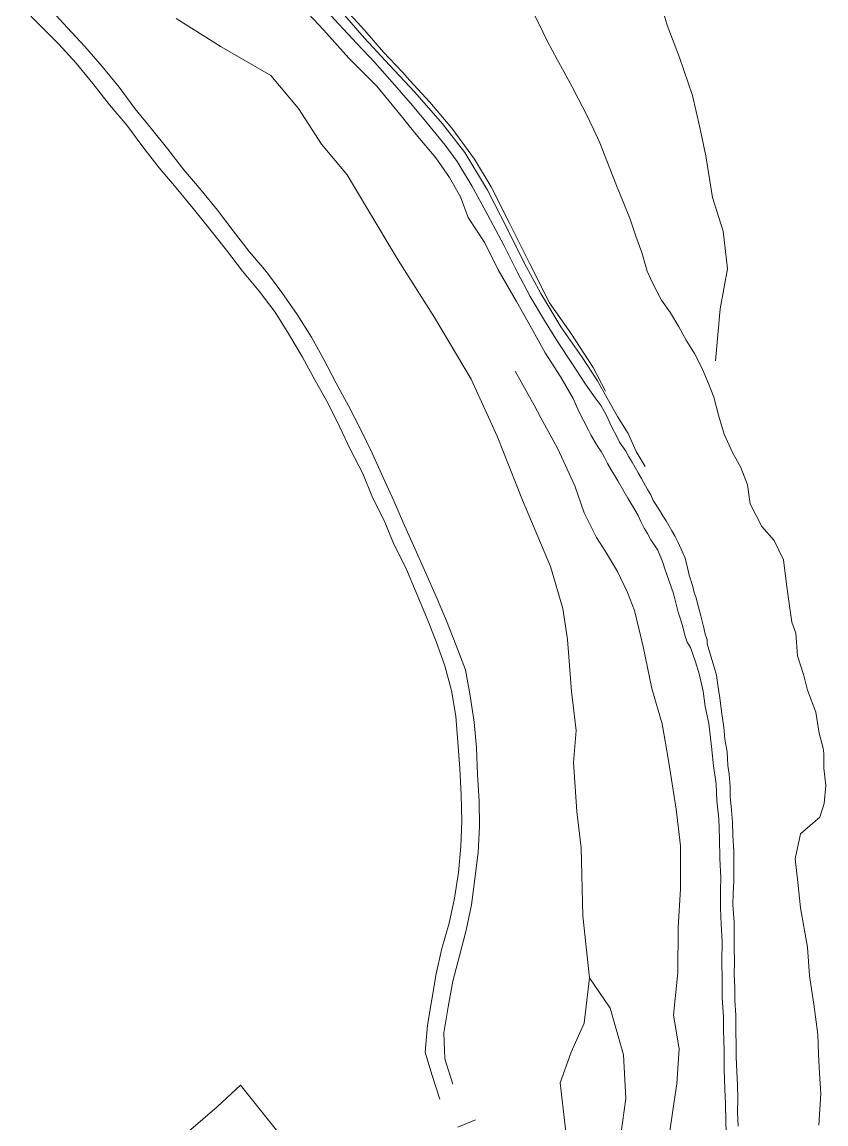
# Model space of a CAD drawing. Extents: x 683321 to 688873, y 7661944 to 7668387.
# Drawn here: x 685357.4 to 685545, y 7666066.5 to 7666323.6 of the extents above; entities that cross this region are included whole.
import ezdxf

# ---------------------------------------------------------------- set-up
doc = ezdxf.new("R2010")
doc.units = 0
doc.header["$MEASUREMENT"] = 0
doc.layers.add('01 CRESTA_Line', color=3, linetype='Continuous', lineweight=20)

msp = doc.modelspace()

# ---------------------------------------------------------------- linework, layer by layer
at = {"layer": '01 CRESTA_Line'}
for points in [[(685519.2, 7666244.55, 4211.17), (685520.29, 7666256.69, 4207.24), (685521.95, 7666266, 4204.26), (685520.99, 7666274.8, 4203.06), (685518.5, 7666282.64, 4202.96), (685516.91, 7666292.32, 4201.65), (685515.53, 7666299, 4200.87), (685513.81, 7666306.43, 4200.4), (685510.79, 7666315.28, 4199.86), (685507.87, 7666322.81, 4199.68), (685505.51, 7666331.11, 4199.24)], [(685357.36, 7666327.07, 4242.89), (685361.7, 7666322.66, 4242.86), (685365.95, 7666318.4, 4243.1), (685370.02, 7666313.96, 4243.41), (685373.89, 7666309.21, 4243.52), (685377.77, 7666304.29, 4243.76), (685381.78, 7666299.47, 4243.87), (685385.51, 7666294.47, 4244.03), (685389.33, 7666289.52, 4244.06), (685393.33, 7666284.85, 4244.23), (685397.32, 7666280.08, 4244.33), (685401.19, 7666275.23, 4244.43), (685405.06, 7666270.35, 4244.61), (685408.77, 7666265.48, 4244.73), (685412.67, 7666260.81, 4244.76), (685416.42, 7666255.87, 4244.77), (685419.63, 7666250.73, 4244.82), (685422.78, 7666245.4, 4245), (685425.75, 7666239.97, 4245.23), (685428.83, 7666234.57, 4245.35), (685431.45, 7666229.17, 4245.49), (685434.01, 7666223.72, 4245.61), (685436.87, 7666218.26, 4245.81), (685439.13, 7666212.65, 4245.74), (685441.86, 7666207.26, 4245.32), (685444.16, 7666201.72, 4244.97), (685446.91, 7666196.22, 4244.86), (685449.3, 7666190.47, 4244.85), (685451.76, 7666184.75, 4245.06), (685453.99, 7666179.01, 4246.05), (685455.99, 7666173.36, 4246.32), (685457.57, 7666167.62, 4247.26), (685458.61, 7666161.58, 4248), (685459.09, 7666155.57, 4248.61), (685459.49, 7666149.4, 4249.46), (685459.85, 7666143.25, 4250.42), (685459.96, 7666137.23, 4251.29), (685459.76, 7666131.18, 4252.25), (685459.2, 7666125.18, 4253.29), (685458.31, 7666119.14, 4254.18), (685457.07, 7666113.34, 4255.42), (685455.33, 7666107.44, 4256.88), (685454.01, 7666101.49, 4257.94), (685452.97, 7666095.53, 4259.46), (685451.94, 7666089.49, 4260.91), (685451.42, 7666083.22, 4261.82), (685453.02, 7666078.05, 4261.83), (685454.82, 7666072.29, 4261.51)], [(685363.7, 7666326.92, 4241.56), (685367.9, 7666322.28, 4241.76), (685372.04, 7666317.88, 4242.01), (685376.08, 7666313.23, 4242.29), (685380.02, 7666308.39, 4242.4), (685383.69, 7666303.42, 4242.54), (685387.58, 7666298.63, 4242.68), (685391.39, 7666293.89, 4242.89), (685395.1, 7666289.1, 4242.91), (685399.13, 7666284.34, 4243.06), (685402.98, 7666279.69, 4243.12), (685406.65, 7666274.84, 4243.27), (685410.4, 7666270.04, 4243.47), (685414.38, 7666265.27, 4243.55), (685418.01, 7666260.44, 4243.59), (685421.59, 7666255.32, 4243.64), (685424.9, 7666250.08, 4243.67), (685427.77, 7666244.8, 4243.93), (685430.68, 7666239.32, 4244.14), (685433.52, 7666234.02, 4244.21), (685436.4, 7666228.39, 4244.39), (685439.1, 7666222.96, 4244.56), (685441.65, 7666217.32, 4244.64), (685444.11, 7666211.85, 4244.2), (685446.63, 7666206.14, 4244.15), (685449.09, 7666200.6, 4243.84), (685451.61, 7666195.02, 4243.81), (685454.03, 7666189.51, 4243.91), (685456.4, 7666183.88, 4244.64), (685458.67, 7666178.12, 4244.94), (685460.86, 7666172.46, 4245.54), (685461.9, 7666166.4, 4246.4), (685462.87, 7666160.25, 4247.16), (685463.4, 7666154.25, 4247.81), (685463.65, 7666148, 4248.76), (685464.02, 7666141.86, 4249.47), (685464.1, 7666135.84, 4250.44), (685463.82, 7666129.81, 4251.32), (685463.05, 7666123.67, 4252.26), (685462.27, 7666117.57, 4253.21), (685460.99, 7666111.71, 4254.44), (685459.46, 7666105.72, 4255.75), (685457.9, 7666099.78, 4256.98), (685456.81, 7666093.78, 4258.32), (685455.76, 7666087.75, 4259.8), (685456.04, 7666081.7, 4260.73), (685457.9, 7666075.74, 4260.26)], [(685524.47, 7666065.99, 4210.94), (685524.32, 7666069.15, 4210.95), (685524.38, 7666072.37, 4210.98), (685524.35, 7666075.49, 4211.03), (685524.18, 7666078.68, 4211.1), (685524.03, 7666082.03, 4211.15), (685524.02, 7666084.75, 4211.17), (685523.94, 7666088.11, 4211.3), (685523.93, 7666091.85, 4211.32), (685523.73, 7666095.25, 4211.46), (685523.7, 7666098.32, 4211.65), (685523.57, 7666101.32, 4211.71), (685523.6, 7666104.49, 4211.8), (685523.57, 7666107.57, 4211.88), (685523.55, 7666110.65, 4211.97), (685523.56, 7666113.53, 4212), (685523.24, 7666117.6, 4212.04), (685523.27, 7666120.24, 4212.09), (685523.46, 7666123.13, 4212.13), (685523.48, 7666126.65, 4212.13), (685523.47, 7666130.08, 4212.24), (685523.23, 7666133.84, 4212.29), (685523.18, 7666136.87, 4212.24), (685522.9, 7666139.71, 4212.33), (685522.6, 7666142.85, 4212.38), (685522.61, 7666145.13, 4212.38), (685522.35, 7666148.09, 4212.56), (685522.06, 7666150.08, 4212.58), (685521.93, 7666153.31, 4212.58), (685521.37, 7666156.24, 4212.59), (685521.14, 7666159.02, 4212.65), (685520.6, 7666162.74, 4212.65), (685520.16, 7666165.87, 4212.66), (685519.75, 7666168.82, 4212.73), (685519.44, 7666171.2, 4212.77), (685518.91, 7666173.08, 4212.75), (685518.08, 7666175.61, 4212.86), (685517.24, 7666178.47, 4212.91), (685517.25, 7666179.39, 4212.81), (685516.81, 7666180.72, 4212.82), (685516.43, 7666182.22, 4212.94), (685515.78, 7666185.06, 4213), (685515, 7666187.88, 4213.08), (685514.65, 7666189.2, 4213.11), (685514.2, 7666190.51, 4213.13), (685513.89, 7666191.88, 4213.18), (685513.05, 7666194.54, 4213.23), (685512.74, 7666195.92, 4213.27), (685512.07, 7666198.47, 4213.32), (685511.53, 7666199.72, 4213.35), (685510.36, 7666202.32, 4213.48), (685509.75, 7666203.5, 4213.52), (685508.99, 7666204.83, 4213.57), (685507.64, 7666207.16, 4213.56), (685506.91, 7666208.36, 4213.66), (685506.12, 7666209.66, 4213.73), (685504.67, 7666211.96, 4213.83), (685504.1, 7666213.25, 4213.86), (685503.28, 7666214.52, 4213.87), (685501.93, 7666217.1, 4213.89), (685501.12, 7666218.39, 4213.81), (685499.73, 7666220.91, 4213.87), (685499, 7666222.14, 4213.91), (685498.28, 7666223.42, 4213.97), (685496.8, 7666225.55, 4214.04), (685496.25, 7666226.69, 4214.08), (685494.95, 7666229.22, 4214.12), (685493.72, 7666231.77, 4214.23), (685492.48, 7666234.06, 4214.3), (685491.09, 7666235.87, 4214.34), (685488.83, 7666239.06, 4214.55), (685485.68, 7666243.98, 4214.72), (685482.32, 7666249.03, 4214.89), (685479.3, 7666253.91, 4214.88), (685475.94, 7666259.55, 4214.8), (685472.94, 7666265.25, 4214.96), (685469.79, 7666271.51, 4215.1), (685466.02, 7666278.54, 4215.26), (685462.33, 7666285.39, 4215.36), (685458.88, 7666291.03, 4215.4), (685456.09, 7666294.86, 4215.43), (685451.91, 7666300.01, 4215.61), (685448.47, 7666304.13, 4215.68), (685444.92, 7666308.24, 4215.68), (685439.7, 7666314.13, 4215.85), (685435.5, 7666318.53, 4216.04), (685431.29, 7666323.06, 4216.1), (685426.96, 7666327.8, 4216.32)], [(685430.06, 7666328.11, 4216.81), (685437.28, 7666319.78, 4216.57), (685443.1, 7666313.47, 4216.47), (685449, 7666307.23, 4216.41), (685455.51, 7666299.78, 4216.31), (685460.7, 7666293.16, 4216.14), (685465.95, 7666284.37, 4216.16), (685470.68, 7666275.21, 4216.09), (685474.57, 7666267.4, 4215.84), (685478.46, 7666260.21, 4215.77), (685483.12, 7666252.46, 4215.67), (685487.96, 7666245.47, 4215.41), (685491.66, 7666239.85, 4215.22), (685493.91, 7666235.81, 4215.13), (685496.3, 7666231.52, 4214.95), (685498.84, 7666227.56, 4214.85), (685500.68, 7666223.39, 4214.92), (685502.8, 7666219.85, 4214.64)], [(685432.92, 7666326.41, 4216.77), (685437.37, 7666321.61, 4216.66), (685441.68, 7666316.55, 4216.52), (685446.12, 7666311.89, 4216.44), (685447.89, 7666309.96, 4216.47), (685452.55, 7666304.9, 4216.49), (685457.67, 7666298.77, 4216.34), (685462.95, 7666291.55, 4216.23), (685466.8, 7666285.1, 4216.24), (685471.15, 7666276.65, 4216.11), (685475.82, 7666267.16, 4215.86), (685480.44, 7666258.06, 4215.79), (685485.45, 7666250.98, 4215.67), (685490.66, 7666242.93, 4215.4), (685493.53, 7666237.46, 4215.19)], [(685475.7, 7666327.66, 4218.53), (685477.87, 7666323.4, 4218.58), (685479.87, 7666319.2, 4218.27), (685482.23, 7666314.79, 4218.12), (685483.84, 7666311.87, 4218.27), (685485.7, 7666308.42, 4218.16), (685487.11, 7666305.75, 4218.45), (685488.94, 7666302.29, 4218), (685490.81, 7666298.38, 4218.03), (685492.21, 7666295.39, 4217.82), (685494.55, 7666289.38, 4217.62), (685496.09, 7666285.44, 4217.76), (685497.64, 7666281.61, 4217.54), (685499.31, 7666277.56, 4217.26), (685500.57, 7666273.6, 4217.08), (685501.97, 7666269.81, 4216.92), (685503.22, 7666265.48, 4216.46), (685504.54, 7666262.53, 4216.44), (685506.59, 7666258.68, 4216.28), (685508.72, 7666255.7, 4215.83), (685510.61, 7666252.43, 4215.57), (685512.36, 7666249.34, 4215.72), (685514.3, 7666246.24, 4215.39), (685515.96, 7666242.86, 4215.34), (685517.56, 7666239.27, 4215.47), (685518.76, 7666236.04, 4215.6), (685519.88, 7666231.88, 4215.65), (685521.21, 7666227.44, 4215.68), (685523.13, 7666223.13, 4215.64), (685525.08, 7666219.65, 4215.36), (685526.64, 7666215.63, 4215.55), (685527.27, 7666211.16, 4214.76), (685530.03, 7666205.87, 4213.96), (685532.89, 7666202.62, 4214.34), (685535.03, 7666198.13, 4214.17), (685535.7, 7666193.06, 4213.64), (685536.23, 7666188.99, 4213.56), (685537.03, 7666183.52, 4213.61), (685537.94, 7666180.95, 4213.92), (685538.31, 7666175.73, 4213.29), (685539.78, 7666171.1, 4213.34), (685540.69, 7666167.69, 4213.19), (685542.57, 7666162.56, 4213.3), (685543.35, 7666157.64, 4213.22), (685544.29, 7666154.13, 4212.98), (685544.43, 7666152.88, 4213.01), (685544.45, 7666149.47, 4213.1), (685544.96, 7666145.45, 4213.12), (685544.52, 7666141.24, 4212.88), (685543.53, 7666138.09, 4212.88), (685539.06, 7666134.15, 4213.05), (685537.75, 7666128.33, 4212.56), (685538.43, 7666122.86, 4212.56), (685539.03, 7666116.9, 4212.28), (685540.64, 7666107.7, 4212.1), (685541.1, 7666101.07, 4211.82), (685542.11, 7666094.39, 4211.7), (685543.08, 7666087.35, 4211.38), (685543.26, 7666082.72, 4211.09), (685543.47, 7666078.33, 4210.94), (685543.73, 7666073.48, 4210.77), (685543.31, 7666066.22, 4210.74)], [(685489.79, 7666100.6, 4240.64), (685488.2, 7666115.04, 4240.42), (685487.84, 7666130.87, 4239.04), (685486.81, 7666139.36, 4238.51), (685486.07, 7666150.79, 4237.21), (685486.66, 7666158.26, 4235.83), (685485.61, 7666167.34, 4234.9), (685484.63, 7666179.5, 4233.33), (685483.59, 7666186.73, 4232.08), (685480.68, 7666196.57, 4231.13), (685474.12, 7666212.05, 4230.38), (685468.23, 7666226.95, 4230.93), (685462.14, 7666240.24, 4231.27), (685453.62, 7666254.61, 4231.37), (685445.15, 7666268.04, 4231.44), (685438.05, 7666279.84, 4230.92), (685433.22, 7666287.89, 4230.23), (685427.27, 7666295.04, 4230.68), (685421.86, 7666303.4, 4230.15), (685415.43, 7666311.1, 4230.22), (685403.8, 7666317.77, 4231.68), (685393.31, 7666324.38, 4232.27)], [(685424.23, 7666325.47, 4216.3), (685427.68, 7666321.77, 4216.37), (685433.63, 7666315.17, 4216.2), (685440.17, 7666308.6, 4215.87), (685444.83, 7666302.92, 4215.74), (685449.34, 7666297.36, 4215.55), (685453.9, 7666291.92, 4215.22), (685457.09, 7666287.27, 4215.27), (685459.69, 7666282.77, 4215.26), (685461.49, 7666278, 4215.32), (685465.36, 7666272.05, 4215.09), (685468.45, 7666265.74, 4214.93), (685472.71, 7666258.36, 4214.84), (685476.17, 7666252.32, 4214.86), (685479.44, 7666246.41, 4214.94), (685483.08, 7666240.7, 4214.59), (685485.97, 7666235.75, 4214.53), (685487.3, 7666232.69, 4214.38), (685489.49, 7666228.5, 4214.31), (685490.14, 7666227.1, 4214.32), (685491.66, 7666224.63, 4214.14), (685492.52, 7666223.37, 4214.1), (685493.32, 7666221.97, 4214.06), (685494.01, 7666220.54, 4214.02), (685494.84, 7666219.11, 4213.95), (685495.63, 7666217.81, 4213.91), (685496.42, 7666216.52, 4213.77), (685498.75, 7666212.48, 4213.82), (685500.37, 7666209.77, 4213.75), (685501.12, 7666208.45, 4213.72), (685501.79, 7666207.05, 4213.64), (685502.54, 7666205.52, 4213.6), (685503.33, 7666204.2, 4213.55), (685504.11, 7666202.76, 4213.54), (685505.71, 7666200.34, 4213.39), (685506.9, 7666197.49, 4213.36), (685507.34, 7666196.02, 4213.34), (685507.81, 7666194.64, 4213.29), (685508.38, 7666193.14, 4213.29), (685509.36, 7666190.2, 4213.22), (685509.74, 7666188.68, 4213.15), (685510.46, 7666185.91, 4213.09), (685510.91, 7666184.48, 4213.03), (685511.37, 7666182.98, 4212.97), (685512.14, 7666180.27, 4212.86), (685512.6, 7666178.86, 4212.81), (685513.35, 7666177.61, 4212.91), (685514.49, 7666174.27, 4212.86), (685515.37, 7666171.46, 4212.82), (685516.27, 7666167.44, 4212.68), (685516.77, 7666163.88, 4212.59), (685517.61, 7666159.89, 4212.52), (685518.27, 7666154.57, 4212.58), (685518.73, 7666150.06, 4212.5), (685519.31, 7666145.74, 4212.51), (685519.47, 7666141.88, 4212.38), (685519.93, 7666137.65, 4212.32), (685520.15, 7666133.09, 4212.14), (685520.16, 7666128.41, 4212.01), (685520.44, 7666123.88, 4211.97), (685520.36, 7666121.11, 4211.93), (685520.37, 7666116.86, 4211.89), (685520.54, 7666113.09, 4211.9), (685520.73, 7666109.06, 4211.79), (685520.64, 7666104.47, 4211.72), (685520.75, 7666100.17, 4211.57), (685520.78, 7666095.91, 4211.41), (685521.02, 7666091.44, 4211.34), (685521.06, 7666088.34, 4211.4), (685521.18, 7666083.5, 4211.2), (685521.17, 7666079.29, 4211.1), (685521.36, 7666074.53, 4211.11), (685521.5, 7666071.28, 4210.95), (685521.56, 7666066.96, 4210.84), (685521.78, 7666062.52, 4210.89)], [(685508.36, 7666063.7, 4220.97), (685509.33, 7666070.13, 4221.24), (685510.13, 7666075.82, 4220.89), (685510.7, 7666083.99, 4220.78), (685509.38, 7666091.86, 4220.62), (685510.43, 7666101.78, 4220.69), (685510.51, 7666112.28, 4220.98), (685511.02, 7666121.33, 4221.03), (685511.02, 7666131.38, 4219.5), (685510.01, 7666139.93, 4220.54), (685508.25, 7666151.24, 4221.03), (685506.74, 7666159.82, 4221.81), (685504.36, 7666168.11, 4222), (685502.31, 7666177.88, 4222.3), (685500.3, 7666186.24, 4222.39), (685498.62, 7666190.49, 4222.4), (685496.31, 7666195.38, 4222.55), (685493.48, 7666200.01, 4222.57), (685491.42, 7666203.3, 4222.43), (685488.54, 7666209.09, 4222.33), (685486.33, 7666215.34, 4222.41), (685482.33, 7666224.15, 4222.24), (685478.44, 7666231.2, 4222.25), (685476.9, 7666234.19, 4222.23), (685472.43, 7666242.12, 4221.98)], [(685484.34, 7666063.9, 4246.41), (685482.93, 7666076.07, 4246.57), (685485.53, 7666083.26, 4244.2), (685488.55, 7666089.97, 4242.02), (685489.79, 7666100.6, 4240.64)], [(685489.79, 7666100.6, 4240.64), (685494.63, 7666093.5, 4238.95), (685497.75, 7666082.6, 4236.47), (685498.29, 7666072.4, 4236.3), (685497.11, 7666064.04, 4236.27)], [(685396.22, 7666064.75, 4294.76), (685402.91, 7666070.44, 4290.36), (685408.32, 7666075.56, 4286.03), (685425.35, 7666054.23, 4280.76)], [(685459.06, 7666065.71, 4258.94), (685463.2, 7666067.42, 4258.7)]]:
    msp.add_polyline3d(points, dxfattribs=at)

doc.saveas('drawing.dxf')
